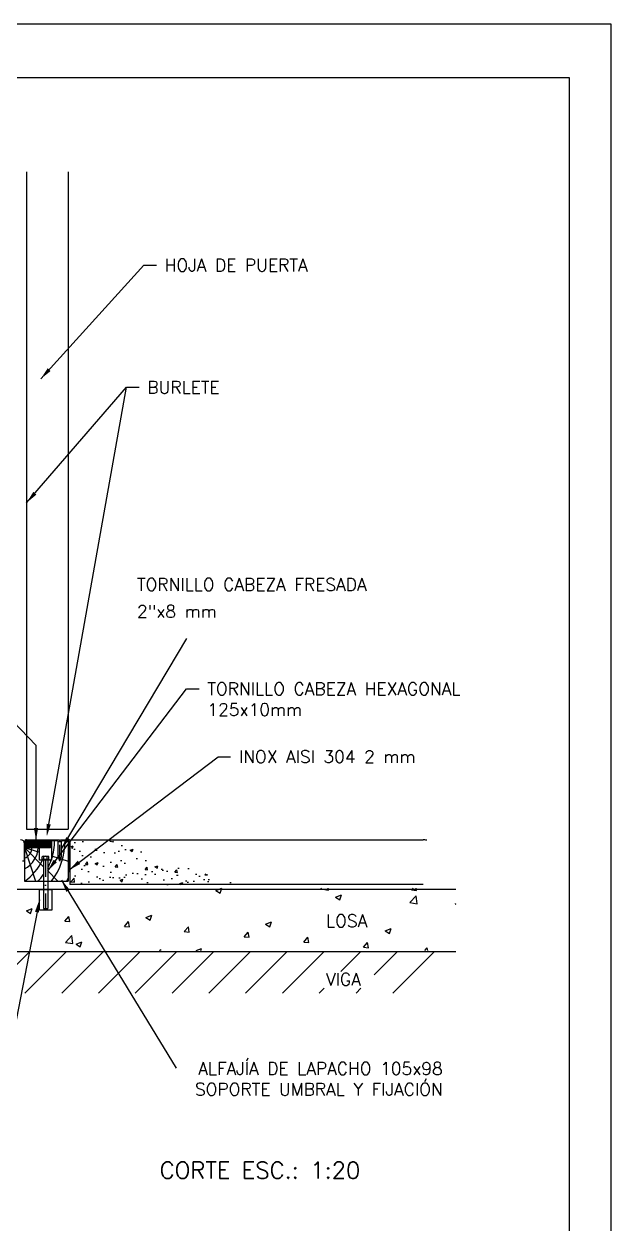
# Model space of a CAD drawing. Extents: x 2682 to 23682, y -29604 to -17724.
# Drawn here: x 9672 to 11082, y -26550 to -23664 of the extents above; entities that cross this region are included whole.
import ezdxf
from ezdxf.enums import TextEntityAlignment as Align

# ---------------------------------------------------------------- set-up
doc = ezdxf.new("R2010")
doc.units = 0
doc.header["$MEASUREMENT"] = 0
doc.linetypes.add('CEN5', pattern=[80, 40, -20, 0, -20])
doc.layers.get('0').update_dxf_attribs({"linetype": 'CONTINUOUS'})
for name, color, linetype in [('0.25', 50, 'CONTINUOUS'), ('0.6', 15, 'CONTINUOUS'), ('A_tabiq-paneles-fino', 10, 'CONTINUOUS'), ('FI', 2, 'CONTINUOUS'), ('GR', 9, 'CONTINUOUS'), ('IS', 5, 'CONTINUOUS'), ('MF', 19, 'CONTINUOUS'), ('TX', 13, 'CONTINUOUS')]:
    doc.layers.add(name, color=color, linetype=linetype)
doc.styles.add('ROMANS', font='romans')
doc.styles.get("Standard").update_dxf_attribs({"font": 'ITALIC'})
doc.dimstyles.new('RPM 1-50', dxfattribs={"dimscale": 20, "dimtxt": 1.5, "dimasz": 1.5, "dimexe": 1, "dimexo": 2, "dimgap": 1, "dimtad": 0, "dimdec": 0, "dimtxsty": 'ROMANS', "dimcen": 1.5, "dimclrd": 256, "dimclre": 256, "dimclrt": 256, "dimadec": 0, "dimazin": 0, "dimtfac": 1, "dimtdec": 0, "dimtix": 1, "dimtmove": 2, "dimatfit": 0, "dimfxl": 1, "dimtolj": 1, "dimlwd": -1, "dimlwe": -1, "dimarcsym": 0})
doc.dimstyles.get("Standard").update_dxf_attribs({"dimtxt": 0.18, "dimasz": 0.18, "dimexe": 0.18, "dimexo": 0.0625, "dimgap": 0.09, "dimtad": 0, "dimtih": 1, "dimtoh": 1, "dimdec": 4, "dimzin": 0, "dimdsep": 46, "dimtxsty": 'Standard', "dimcen": 0.09, "dimadec": 0, "dimazin": 0, "dimtfac": 1, "dimtdec": 4, "dimtofl": 0, "dimtmove": 0, "dimatfit": 3, "dimfxl": 1, "dimtolj": 1, "dimtzin": 0, "dimarcsym": 0})

msp = doc.modelspace()

# ---------------------------------------------------------------- hatches: boundary and pattern name
at = {"layer": '0.25'}
h = msp.add_hatch(dxfattribs=at)
h.set_pattern_fill('ANSI31', color=256, scale=10, style=0)
h.set_pattern_definition([(45, (23979.845, -6322.5444), (-0.883883476, 0.883883476), [])])
edge = h.paths.add_edge_path(flags=16)
edge.add_arc((9728.42379, -25629.56323), 2, 0, 360)
edge = h.paths.add_edge_path(flags=16)
edge.add_arc((9713.17379, -25629.56323), 2, 0, 360)
edge = h.paths.add_edge_path(flags=16)
edge.add_arc((9697.92379, -25629.56323), 2, 0, 360)
edge = h.paths.add_edge_path(flags=16)
edge.add_arc((9682.67379, -25629.56323), 2, 0, 360)
edge = h.paths.add_edge_path()
edge.add_line((9678.04879, -25627.56323), (9724.22144, -25627.56323))
edge.add_line((9724.22144, -25627.56323), (9733.04879, -25627.56323))
edge.add_arc((9733.04879, -25630.56323), 3, 0, 90, ccw=False)
edge.add_line((9736.04879, -25630.56323), (9736.04879, -25639.56323))
edge.add_arc((9733.04879, -25639.56323), 3, 270, 360, ccw=False)
edge.add_line((9733.04879, -25642.56323), (9678.04879, -25642.56323))
edge.add_arc((9678.04879, -25639.56323), 3, 180, 270, ccw=False)
edge.add_line((9675.04879, -25639.56323), (9675.04879, -25630.56323))
edge.add_arc((9678.04879, -25630.56323), 3, 90, 180, ccw=False)
at = {"layer": 'MF'}
h = msp.add_hatch(dxfattribs=at)
h.set_pattern_fill('AR-CONC', color=256, scale=10, style=0)
h.set_pattern_definition([(50, (29215.695, -1e-11), (71.72602, -6.27521), [7.5, -82.5]), (355, (29215.695, -1e-11), (-13.87513, 75.21921), [6, -66]), (100.4514, (29221.67, -0.52), (57.85094, 68.94395), [6.37402, -70.11421]), (46.1842, (29215.695, 20), (106.7241, -16.5519), [11.25, -123.75]), (96.6356, (29224.59, 18.62), (93.46627, 97.4118), [9.56103, -105.1713]), (351.1842, (29215.7, 20), (93.4662, 97.41186), [9, -99]), (21, (29225.695, 15), (59.6907, -40.26189), [7.5, -82.5]), (326, (29225.695, 15), (24.33153, 72.515), [6, -66]), (71.4514, (29230.67, 11.645), (84.02226, 32.25305), [6.37402, -70.11421]), (37.5, (29215.695, -1e-11), (1.215986, 33.289385), [0, -65.2, 0, -67, 0, -66.25]), (7.5, (29215.695, -1e-11), (26.306954, 39.44117), [0, -38.2, 0, -63.7, 0, -25.25]), (327.5, (29193.395, -1e-11), (53.382244, -2.255487), [0, -25, 0, -78, 0, -103.5]), (317.5, (29183.395, -1e-11), (58.31862, 10.0105), [0, -32.5, 0, -51.8, 0, -73.5])])
h.paths.add_polyline_path([(9782.04879, -25733.38045), (9785.73265, -25625.56323), (9875.61396, -25625.56323), (10182.04879, -25733.38045)])

# ---------------------------------------------------------------- linework, layer by layer
at = {"layer": '0.25'}
for p, q in [((9673.04879, -25630.56323), (9673.04879, -25639.56323)), ((9675.04879, -25630.56323), (9675.04879, -25639.56323)), ((9678.04879, -25625.56323), (9757.04879, -25625.56323)), ((9678.04879, -25627.56323), (9724.22144, -25627.56323)), ((9678.04879, -25642.56323), (9733.04879, -25642.56323)), ((9678.04879, -25644.56323), (9733.04879, -25644.56323)), ((9724.22144, -25627.56323), (9752.04879, -25627.56323)), ((9736.04879, -25627.56323), (9736.04879, -25639.56323)), ((9738.04879, -25639.56323), (9738.04879, -25627.56323)), ((9738.04879, -25630.56323), (9738.04879, -25639.56323)), ((9750.04879, -25625.56323), (9754.04879, -25629.56323)), ((9754.04879, -25629.56323), (9762.04879, -25629.56323)), ((9754.04879, -25665.85358), (9754.04879, -25629.56323)), ((9757.04879, -25627.50802), (9757.04879, -25625.56323)), ((9757.04879, -25627.50802), (9759.04879, -25627.50802)), ((9758.04879, -25629.56323), (9758.04879, -25627.50802)), ((9759.04879, -25627.50802), (9759.04879, -25625.56323)), ((9759.04879, -25625.56323), (9775.04879, -25625.56323)), ((9762.04879, -25629.56323), (9766.04879, -25625.56323)), ((9762.04879, -25665.85358), (9762.04879, -25629.56323)), ((9764.04879, -25627.56323), (9775.04879, -25627.56323)), ((9780.04879, -25630.56323), (9780.04879, -25703.38045)), ((9715.54879, -25672.56323), (9715.54879, -25666.76141)), ((9715.54879, -25672.56323), (9715.54879, -25673.95469)), ((9715.54879, -25672.56323), (9731.54879, -25672.56323)), ((9715.54879, -25673.95469), (9731.54879, -25673.95469)), ((9717.54879, -25665.53782), (9729.54879, -25665.53782)), ((9718.54879, -25674.56323), (9718.54879, -25790.63524)), ((9719.54879, -25672.56323), (9719.54879, -25666.76141)), ((9727.54879, -25672.56323), (9727.54879, -25666.76141)), ((9728.54879, -25674.56323), (9728.54879, -25790.63524)), ((9731.54879, -25672.56323), (9731.54879, -25666.76141)), ((9731.54879, -25672.56323), (9731.54879, -25673.95469)), ((9758.04879, -25677.56323), (9754.04879, -25665.85358)), ((9758.04879, -25677.56323), (9762.04879, -25665.85358)), ((9718.54879, -25790.63524), (9728.54879, -25790.63524))]:
    msp.add_line(p, q, dxfattribs=at)
at = {"layer": '0.25', "linetype": 'CEN5'}
for p, q in [((9758.04879, -25677.56323), (9758.04879, -25629.56323)), ((9723.54879, -25674.56323), (9723.54879, -25790.63524))]:
    msp.add_line(p, q, dxfattribs=at)
at = {"layer": '0.25'}
msp.add_lwpolyline([(9708.54879, -25745.38045), (9738.54879, -25745.38045), (9738.54879, -25795.38045), (9708.54879, -25795.38045)], close=True, dxfattribs=at)
for centre in [(9682.67379, -25629.56323), (9697.92379, -25629.56323), (9713.17379, -25629.56323), (9728.42379, -25629.56323)]:
    msp.add_circle(centre, 2, dxfattribs=at)
for centre, radius, start, end in [((9678.04879, -25630.56323), 5, 90, 180), ((9678.04879, -25639.56323), 5, 180, 270), ((9678.04879, -25630.56323), 3, 90, 180), ((9678.04879, -25639.56323), 3, 180, 270), ((9733.04879, -25639.56323), 5, 270, 360), ((9733.04879, -25639.56323), 3, 270, 360), ((9775.04879, -25630.56323), 5, 360, 90), ((9775.04879, -25630.56323), 3, 360, 90), ((9717.54879, -25667.78415), 2.24633, 27.08400474, 152.91599526), ((9723.54879, -25672.83745), 7.2745, 56.64216933, 123.35783067), ((9729.54879, -25667.78415), 2.24633, 27.08400474, 152.91599526)]:
    msp.add_arc(centre, radius, start, end, dxfattribs=at)
at = {"layer": '0.6'}
for p, q in [((10982.02535, -23793.22941), (7282.02535, -23793.22941)), ((10982.02535, -29533.22941), (10982.02535, -23793.22941))]:
    msp.add_line(p, q, dxfattribs=at)
at = {"layer": 'A_tabiq-paneles-fino'}
for p, q in [((9673.04879, -25644.56323), (9673.04879, -25725.56323)), ((9673.04879, -25644.56323), (9709.09471, -25644.56323)), ((9673.04879, -25644.56323), (9699.62877, -25725.56323)), ((9673.04879, -25644.56323), (9709.09471, -25655.66162)), ((9673.04879, -25644.56323), (9718.54879, -25690.49971)), ((9738.04879, -25627.56323), (9738.04879, -25644.56323)), ((9738.04879, -25627.56323), (9752.04879, -25627.56323)), ((9764.04879, -25627.56323), (9775.04879, -25627.56323)), ((9778.04879, -25630.56323), (9778.04879, -25725.56323)), ((9738.04879, -25664.57645), (9755.44188, -25669.93171)), ((9760.15952, -25671.38425), (9778.04879, -25676.89228)), ((9728.54879, -25700.59564), (9753.27916, -25725.56323)), ((9673.04879, -25725.56323), (9778.04879, -25725.56323))]:
    msp.add_line(p, q, dxfattribs=at)
msp.add_lwpolyline([(9738.04879, -25644.56323), (9738.04879, -25674.56323), (9709.09471, -25674.56323), (9709.09471, -25644.56323)], dxfattribs=at)
for centre, radius, start, end in [((9645.46812, -25641.30746), 60.7101, 297.01998582, 357.10748446), ((9663.51395, -25643.9823), 27.56393, 290.23781623, 358.79234345), ((9609.75767, -25628.49974), 160.56706, 322.80681199, 0.33417742), ((9609.75767, -25628.49974), 135.56706, 341.14325218, 0.39580417), ((9775.04879, -25630.56323), 3, 360, 90), ((9609.75767, -25628.49974), 115.56706, 303.2064307, 336.51014205), ((9609.75767, -25628.49974), 135.56706, 331.19368709, 340.13629466), ((9609.75767, -25628.49974), 135.56706, 314.27631254, 323.36848111), ((9609.75767, -25628.49974), 190.56706, 329.3800981, 332.0194729)]:
    msp.add_arc(centre, radius, start, end, dxfattribs=at)
at = {"layer": 'FI'}
for p, q in [((6882.01548, -23663.99649), (11082.02535, -23663.99649)), ((6882.06483, -23663.99649), (11082.0747, -23663.99649)), ((8674.2699, -23663.99649), (11082.04509, -23663.99649)), ((11082.02535, -23663.99649), (11082.02535, -29603.99649)), ((11082.02535, -23663.99649), (11082.02535, -29603.99649))]:
    msp.add_line(p, q, dxfattribs=at)
at = {"layer": 'GR'}
for p, q in [((9673.04879, -25677.38153), (9673.04879, -25635.56323)), ((9782.04879, -25625.56323), (10630.78995, -25625.56323)), ((9782.04879, -25625.56323), (9782.04879, -25733.38045)), ((9673.04879, -25677.38153), (9668.04879, -25677.38153)), ((10630.96468, -25733.38045), (9782.04879, -25733.38045)), ((10708.96468, -25745.38045), (7686.04821, -25745.38045)), ((9788.04879, -25895.38045), (7686.04821, -25895.38045)), ((10708.96468, -25895.38045), (9788.04879, -25895.38045))]:
    msp.add_line(p, q, dxfattribs=at)
for centre, radius, start in [((9663.04879, -25635.56323), 10, 0), ((10630.78995, -25650.56323), 25, 70.35289412)]:
    msp.add_arc(centre, radius, start, 90, dxfattribs=at)
at = {"layer": 'IS'}
for p, q in [((9678.04879, -24019.28572), (9678.04879, -25600.56323)), ((9778.04879, -24019.28572), (9778.04879, -25600.56323)), ((9678.04879, -25600.56323), (9778.04879, -25600.56323))]:
    msp.add_line(p, q, dxfattribs=at)
at = {"layer": 'MF'}
for p, q in [((10132.78168, -25747.82094), (10142.73013, -25754.53126)), ((10132.78169, -25747.82094), (10146.78539, -25742.44542)), ((10142.73149, -25754.52402), (10146.78676, -25742.43819)), ((10385.23528, -25743.8466), (10386.64204, -25742.38045)), ((10385.23528, -25743.8466), (10403.02263, -25746.60525)), ((10403.02406, -25746.59967), (10402.53322, -25742.38045)), ((10420.20757, -25763.83849), (10434.21128, -25758.46297)), ((10420.20757, -25763.83849), (10430.15602, -25770.54881)), ((10430.15736, -25770.54179), (10434.21263, -25758.45596)), ((10598.68349, -25776.9504), (10614.26119, -25760.71509)), ((10602.95212, -25746.47766), (10606.39009, -25742.38045)), ((10602.95212, -25746.47766), (10614.90645, -25747.52353)), ((10614.90782, -25747.51664), (10613.96038, -25742.38045)), ((10616.47224, -25779.70361), (10614.2626, -25760.70965)), ((9677.31132, -25796.30963), (9691.31503, -25790.93411)), ((9677.31132, -25796.30963), (9687.25977, -25803.01994)), ((9687.26109, -25803.01235), (9691.31636, -25790.92652)), ((10598.68349, -25776.9504), (10616.47084, -25779.70905)), ((10707.63346, -25779.85604), (10708.96468, -25779.34503)), ((10707.63346, -25779.85604), (10708.96468, -25780.75396)), ((9769.99017, -25821.61353), (9779.63198, -25810.12286)), ((9769.99017, -25821.61353), (9781.9445, -25822.6594)), ((9781.94581, -25822.65185), (9779.6333, -25810.11532)), ((9913.4422, -25834.16395), (9923.08402, -25822.67329)), ((9925.39784, -25835.20239), (9923.08532, -25822.66586)), ((9964.73721, -25812.32717), (9978.74092, -25806.95165)), ((9964.73721, -25812.32717), (9974.68566, -25819.03749)), ((9974.68697, -25819.03012), (9978.74223, -25806.94429)), ((10252.1631, -25828.34472), (10266.1668, -25822.9692)), ((10262.11284, -25835.04789), (10266.1681, -25822.96206)), ((9771.40647, -25872.46271), (9786.98417, -25856.2274)), ((9789.19516, -25875.21537), (9786.98552, -25856.22141)), ((9913.4422, -25834.16396), (9925.39654, -25835.20982)), ((10056.89424, -25846.71438), (10066.53605, -25835.22371)), ((10056.89424, -25846.71438), (10068.84857, -25847.76025)), ((10068.84986, -25847.75293), (10066.53735, -25835.2164)), ((10200.34627, -25859.26481), (10209.98809, -25847.77414)), ((10212.30189, -25860.30347), (10209.98938, -25847.76693)), ((10252.16309, -25828.34472), (10262.11154, -25835.05504)), ((10539.58898, -25844.36227), (10553.59269, -25838.98675)), ((10539.58898, -25844.36227), (10549.53743, -25851.07258)), ((10549.53871, -25851.06566), (10553.59397, -25838.97983)), ((9771.40647, -25872.46272), (9789.19382, -25875.22137)), ((9796.69273, -25876.8334), (9810.69644, -25871.45788)), ((9796.69273, -25876.8334), (9806.64118, -25883.54372)), ((9806.64244, -25883.53622), (9810.6977, -25871.45039)), ((10200.34627, -25859.26481), (10212.30061, -25860.31068)), ((10343.79831, -25871.81523), (10353.44013, -25860.32457)), ((10343.79831, -25871.81524), (10355.75265, -25872.86111)), ((10355.75391, -25872.85401), (10353.4414, -25860.31747)), ((10487.25035, -25884.36566), (10496.89216, -25872.87499)), ((10487.25035, -25884.36566), (10499.20468, -25885.41153)), ((10499.20594, -25885.40455), (10496.89343, -25872.86801)), ((9585.50892, -25994.65738), (9684.78584, -25895.38045)), ((9673.89726, -25994.65738), (9773.17419, -25895.38045)), ((9762.28561, -25994.65738), (9861.56254, -25895.38045)), ((9850.67396, -25994.65738), (9949.95089, -25895.38045)), ((9939.06231, -25994.65738), (10038.33923, -25895.38045)), ((9997.50664, -25892.38045), (10000.43238, -25889.33121)), ((10000.78912, -25892.38045), (10000.4337, -25889.32535)), ((10027.45065, -25994.65738), (10126.72758, -25895.38045)), ((10085.34431, -25892.38045), (10098.12233, -25887.47543)), ((10096.47531, -25892.38045), (10098.12358, -25887.46816)), ((10115.839, -25994.65738), (10215.11593, -25895.38045)), ((10204.22735, -25994.65738), (10303.50428, -25895.38045)), ((10292.6157, -25994.65738), (10391.89263, -25895.38045)), ((10432.88573, -25942.77569), (10480.28097, -25895.38045)), ((10513.37563, -25950.67415), (10568.66932, -25895.38045)), ((10557.78074, -25994.65738), (10657.05767, -25895.38045)), ((10634.50824, -25892.38045), (10640.3442, -25885.42542)), ((10641.62966, -25892.38045), (10640.34545, -25885.41855)), ((10381.00404, -25994.65738), (10392.79618, -25982.86525)), ((10469.39239, -25994.65738), (10481.18452, -25982.86525))]:
    msp.add_line(p, q, dxfattribs=at)
at = {"layer": 'TX'}
msp.add_line((9731.04236, -25588.07848), (9918.09163, -24537.66454), dxfattribs=at)
msp.add_solid([(9735.98663, -25588.82295), (9726.57555, -25617.74408), (9726.0981, -25587.33402)], dxfattribs=at)

# ---------------------------------------------------------------- texts
at = {"style": 'ROMANS'}
msp.add_text('CORTE ESC.: 1:20', height=40, dxfattribs=at).set_placement((10238.70897, -26420.46607), align=Align.MIDDLE)
at = {"layer": 'TX', "style": 'ROMANS'}
for s, p in [('TORNILLO CABEZA FRESADA', (9943.18915, -25026.87335)), ('2"x8 mm', (9943.18915, -25091.63526))]:
    msp.add_text(s, height=30, dxfattribs=at).set_placement(p)
for s, p in [('LOSA', (10397.39395, -25820.68395)), ('VIGA', (10397.39395, -25961.20153))]:
    msp.add_text(s, height=30, dxfattribs=at).set_placement(p, align=Align.MIDDLE_LEFT)
at = {"layer": 'TX', "char_height": 30, "style": 'ROMANS'}
for s, insert, attachment_point in [('\\A1;HOJA DE PUERTA', (10009.66629, -24228.95894), 1), ('\\A1;BURLETE', (9968.09163, -24522.66454), 1), ('TORNILLO CABEZA HEXAGONAL\\P125x10mm', (10112.27768, -25247.70142), 1), ('INOX AISI 304 2 mm', (10188.08288, -25410.93699), 1), ('ALFAJÍA DE LAPACHO 105x98\\PSOPORTE UMBRAL Y FIJACIÓN', (10677.76438, -26240.77833), 9)]:
    msp.add_mtext(s, dxfattribs=dict(at, insert=insert, attachment_point=attachment_point))

# ---------------------------------------------------------------- leaders
at = {"layer": 'TX', "annotation_type": 0, "has_hookline": 1}
for points, hookline_direction, text_width in [([(9711.99254, -24517.43434), (9959.66629, -24243.95894), (9989.66629, -24243.95894)], 0, 388.57143), ([(9678.04879, -24815.22175), (9918.09163, -24537.66454), (9948.09163, -24537.66454)], 0, 184.28571), ([(9700.58757, -25627.56323), (9700.58757, -25398.83133), (9282.84843, -24965.31291), (9252.84843, -24965.31291)], 1, 575.71429), ([(9728.54879, -25700.59564), (10062.27768, -25262.70142), (10092.27768, -25262.70142)], 0, 687.14286), ([(9780.04879, -25698.24732), (10138.08288, -25425.93699), (10168.08288, -25425.93699)], 0, 488.57143), ([(9708.54879, -25770.38045), (9564.14622, -26515.77618), (9534.14622, -26515.77618)], 1, 497.14286)]:
    msp.add_leader(points, dimstyle='RPM 1-50', override={"dimgap": 1, "dimtad": 0}, dxfattribs=dict(at, hookline_direction=hookline_direction, text_width=text_width))
at = {"layer": 'TX'}
for points, dimstyle, override in [([(9762.04879, -25647.70841), (10062.87129, -25141.72722)], 'Standard', {"dimtxt": 30, "dimasz": 30, "dimgap": 15, "dimtih": 0, "dimdec": 0, "dimtxsty": 'ROMANS', "dimtdec": 0, "dimtix": 1, "dimtmove": 2}), ([(9761.81921, -25722.80997), (10037.02664, -26174.80729)], 'RPM 1-50', {"dimgap": 1, "dimtad": 0})]:
    msp.add_leader(points, dimstyle=dimstyle, override=override, dxfattribs=at)

doc.saveas('drawing.dxf')
